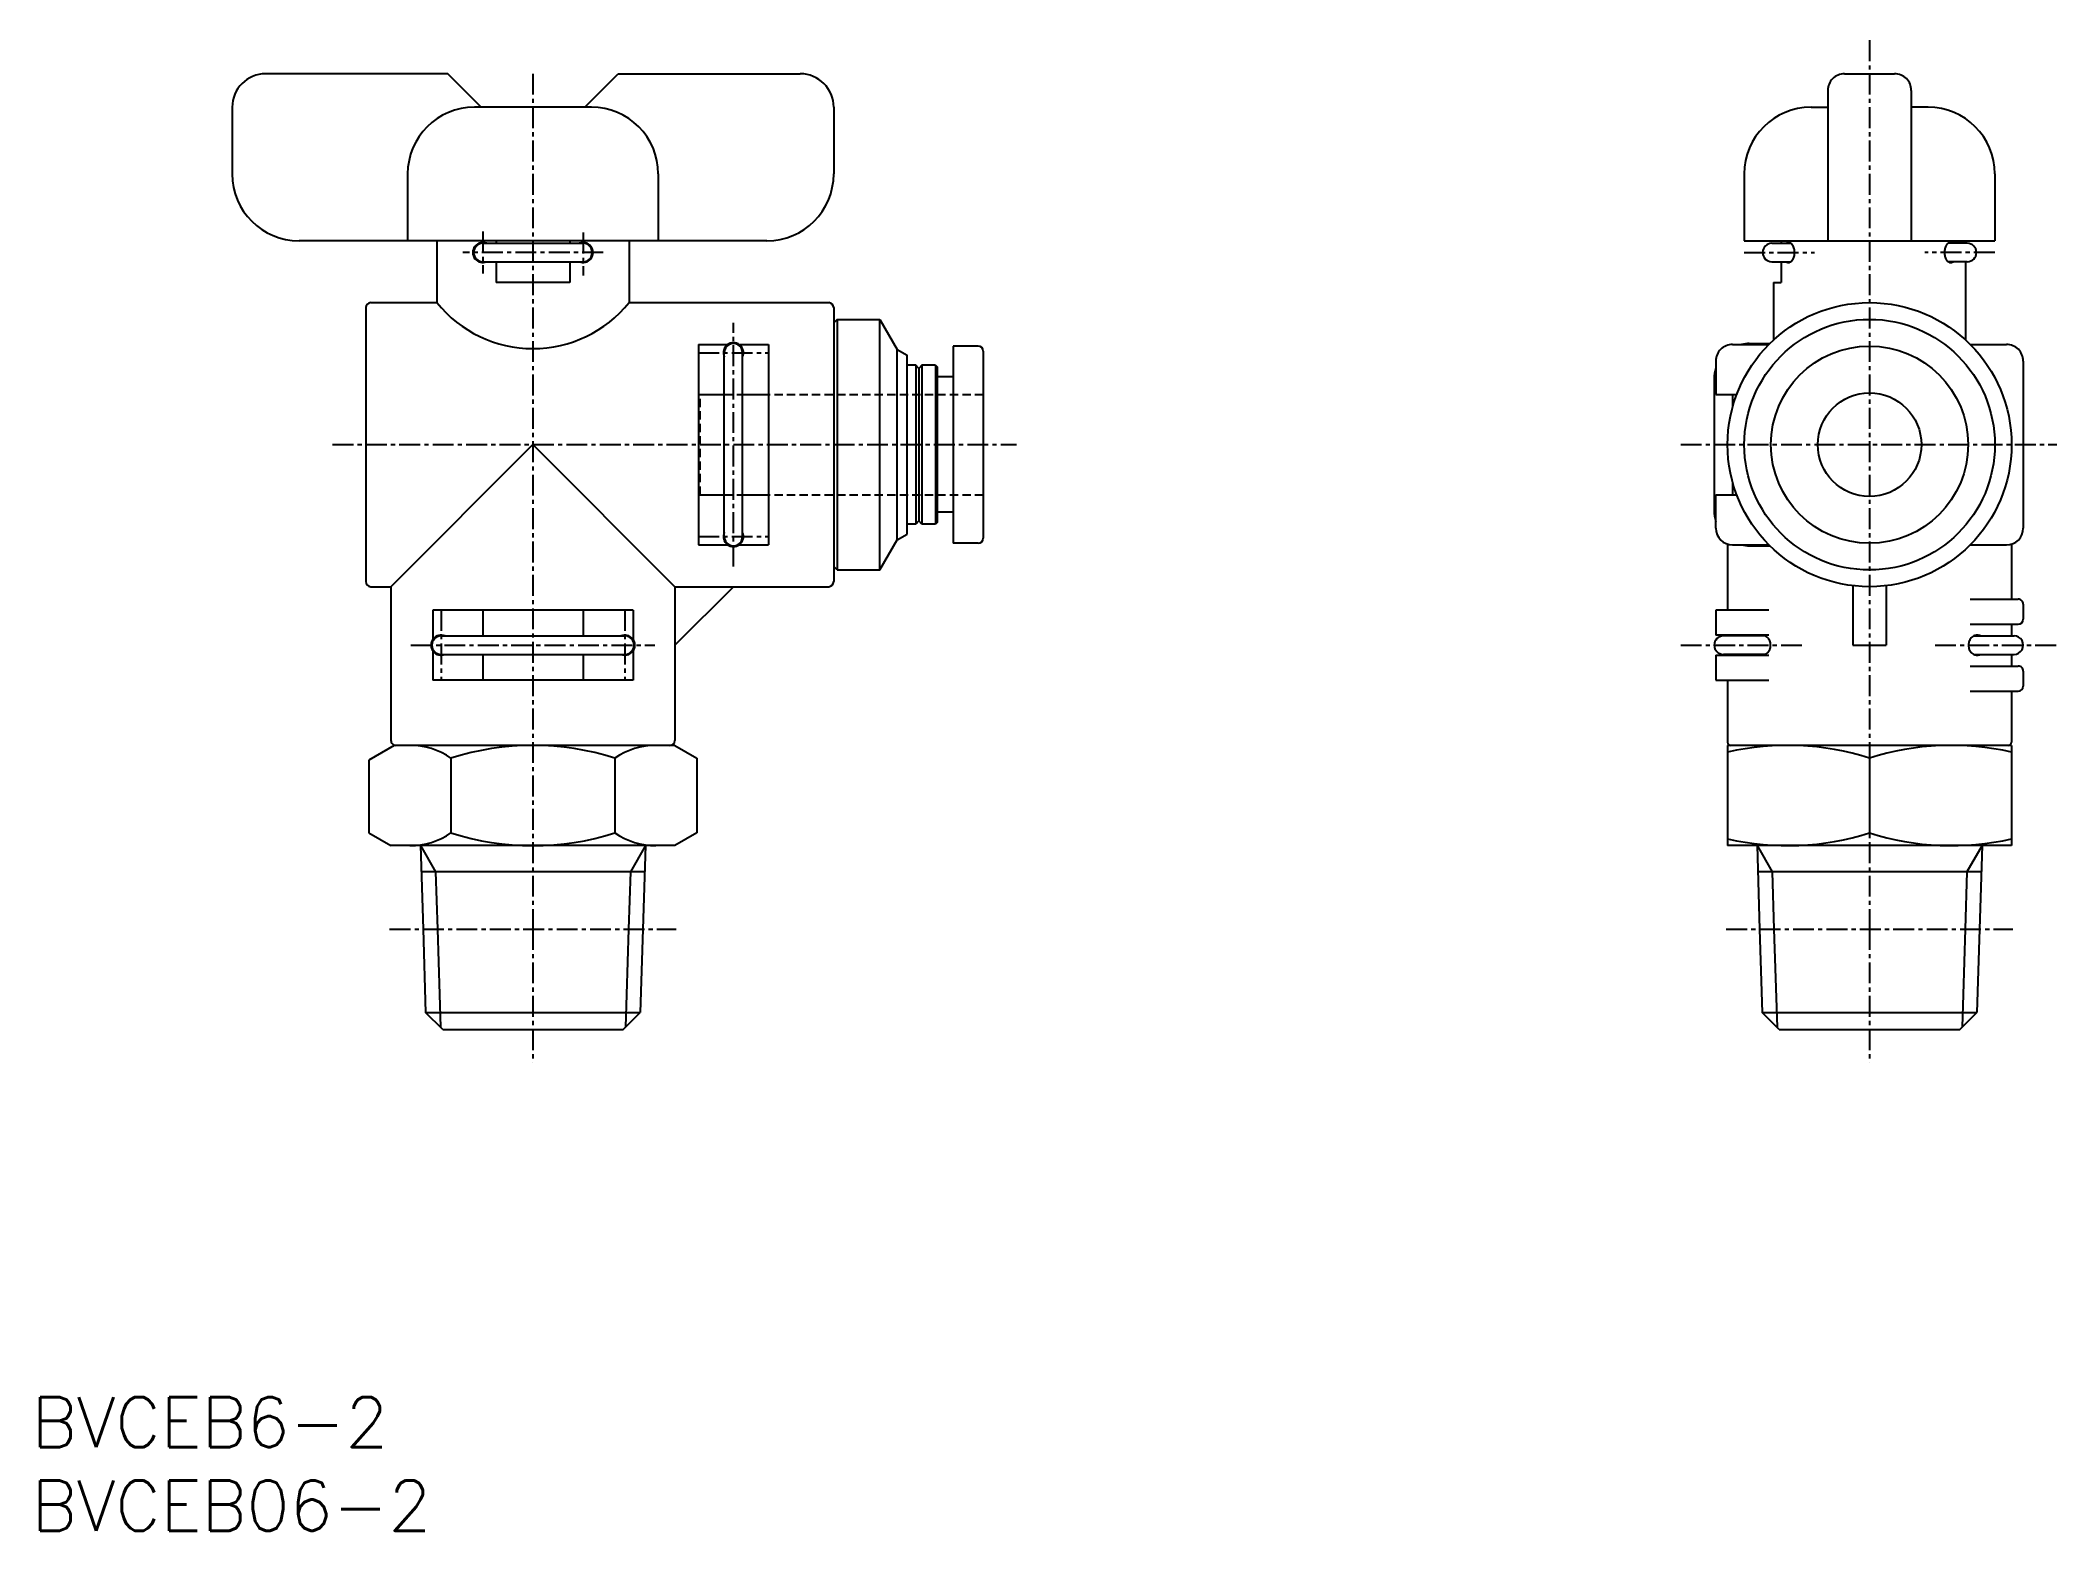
# Model space of a CAD drawing. Extents: x 1 to 121, y 0 to 89.
import ezdxf

# ---------------------------------------------------------------- set-up
doc = ezdxf.new("R2010")
doc.units = 0
doc.linetypes.add('CENTER', pattern=[2, 1.25, -0.25, 0.25, -0.25])
doc.linetypes.add('DASHED', pattern=[0.75, 0.5, -0.25])
doc.layers.get('0').update_dxf_attribs({"linetype": 'CONTINUOUS'})
doc.layers.add('CENTER', color=1, linetype='CENTER')
doc.styles.get("Standard").update_dxf_attribs({"font": 'txt.shx'})

# ---------------------------------------------------------------- blocks, each defined once
blk = doc.blocks.new('*U12')
at = {"color": 7, "linetype": 'CONTINUOUS'}
blk.add_text('BVCEB06-2', height=3, dxfattribs=at).set_placement((0, 0))
blk = doc.blocks.new('*U13')
at = {"color": 7, "linetype": 'CONTINUOUS'}
blk.add_text('BVCEB6-2', height=3, dxfattribs=at).set_placement((0, 5))

msp = doc.modelspace()

# ---------------------------------------------------------------- linework, layer by layer
at = {"color": 7, "linetype": 'CONTINUOUS'}
for p, q in [((24.899994, 87.200005), (14, 87.200005)), ((26.900005, 85.20002), (24.900002, 87.200025)), ((33.099995, 85.200013), (35.099998, 87.200015)), ((35.100006, 87.200005), (46, 87.200005)), ((108.5, 87.199995), (111.5, 87.199995)), ((107.500001, 86.199995), (107.500001, 77.199997)), ((112.5, 86.199995), (112.5, 77.199997)), ((12, 85.200005), (12, 81.200005)), ((12, 85.200005), (12, 81.200005)), ((33.5, 85.200005), (26.5, 85.200005)), ((47.999998, 85.200005), (47.999998, 81.200005)), ((48, 85.200005), (48, 81.200005)), ((106.500001, 85.199997), (107.500001, 85.199997)), ((113.5, 85.199997), (112.5, 85.199997)), ((22.5, 81.200005), (22.5, 77.200005)), ((37.5, 81.200005), (37.5, 77.200005)), ((102.500001, 81.199997), (102.500001, 77.199997)), ((117.5, 81.199997), (117.5, 77.199997)), ((44, 77.200005), (16, 77.200005)), ((24.25, 77.200005), (24.25, 73.500008)), ((27, 77.050011), (33, 77.050011)), ((27.800003, 77.200005), (27.800003, 77.050011)), ((32.199997, 77.200005), (32.199997, 77.050011)), ((35.75, 77.200005), (35.75, 73.500008)), ((102.500001, 77.199997), (117.5, 77.199997)), ((104.14998, 77.050004), (105.293794, 77.050004)), ((104.699998, 77.199997), (104.699998, 77.050004)), ((115.85002, 77.050004), (114.706206, 77.050004)), ((115.75, 77.199997), (115.75, 77.050004)), ((27, 75.950005), (33, 75.950005)), ((27.800003, 75.950005), (27.800003, 74.700005)), ((32.199997, 75.950005), (32.199997, 74.700005)), ((104.14998, 75.949997), (105.293794, 75.949997)), ((104.699998, 75.949997), (104.699998, 74.700005)), ((115.85002, 75.949997), (114.706206, 75.949997)), ((115.75, 75.949997), (115.75, 71.259987)), ((32.199997, 74.700005), (27.800003, 74.700005)), ((104.250001, 74.700005), (104.699998, 74.700005)), ((104.250001, 74.700005), (104.250001, 71.259987)), ((20, 73.200008), (20, 56.800008)), ((20.3, 73.500008), (24.25, 73.500008)), ((35.75, 73.500008), (47.699998, 73.500008)), ((47.999998, 73.200008), (47.999998, 56.800008)), ((48.200005, 72.5), (48.000004, 72.3)), ((48.199995, 72.500008), (48.199995, 57.500008)), ((48.199995, 72.500008), (50.758696, 72.500008)), ((50.758696, 72.500008), (51.800001, 70.696412)), ((50.758696, 57.500008), (50.758696, 72.500008)), ((39.900009, 71.000008), (39.900009, 59.000008)), ((39.900009, 71.000008), (41.668335, 71.000008)), ((41.450012, 59.500008), (41.450012, 70.503617)), ((42.331665, 71.000008), (44.100004, 71.000008)), ((42.550018, 59.500008), (42.550018, 70.500008)), ((44.100004, 71.000008), (44.100004, 59.000008)), ((51.799986, 70.696419), (52.400003, 70.349999)), ((51.800001, 59.303597), (51.800001, 70.696412)), ((52.399992, 59.65001), (52.399992, 70.350007)), ((55.149992, 70.90001), (55.149992, 59.100007)), ((56.649995, 70.90001), (55.149992, 70.90001)), ((56.949995, 70.60001), (56.949995, 59.400007)), ((100.799989, 70), (100.799989, 68)), ((101.800004, 71), (103.979203, 71)), ((102.800003, 71.050004), (104.029434, 71.050004)), ((116.020797, 71), (118.2, 71)), ((119.2, 70), (119.2, 60)), ((52.924986, 69.750008), (52.399992, 69.750008)), ((52.924986, 69.750008), (52.924986, 60.250008)), ((53.099989, 69.550004), (52.924994, 69.75)), ((53.27499, 69.750012), (53.099989, 69.550011)), ((53.099989, 69.550011), (53.099989, 60.450005)), ((54.099989, 69.750008), (53.274992, 69.750008)), ((53.274992, 69.750008), (53.274992, 60.250008)), ((54.099989, 69.750008), (54.099989, 60.250008)), ((54.099997, 69.750004), (54.200005, 69.649994)), ((54.199995, 69.65001), (54.199995, 60.350007)), ((55.149992, 69.050011), (54.199995, 69.050011)), ((100.699982, 68.949997), (100.699982, 61.050004)), ((39.900009, 68.000008), (41.450012, 68.000008)), ((42.550018, 68.000008), (44.100004, 68.000008)), ((100.799989, 68), (102.047013, 68)), ((101.799982, 68), (101.799982, 67.238236)), ((21.500007, 56.499999), (30.000011, 65.000002)), ((38.50001, 56.500004), (30.000011, 65.000002)), ((101.799982, 62.761765), (101.799982, 62)), ((39.900009, 62.000008), (41.450012, 62.000008)), ((42.550018, 62.000008), (44.100004, 62.000008)), ((100.799989, 60), (100.799989, 62)), ((100.799989, 62), (102.047013, 62)), ((53.099993, 60.450001), (52.924997, 60.250006)), ((53.274984, 60.250006), (53.099989, 60.450001)), ((54.199995, 60.350001), (54.099997, 60.250004)), ((55.149992, 60.950005), (54.199995, 60.950005)), ((50.758684, 57.499999), (51.799986, 59.303587)), ((51.799994, 59.303605), (52.399998, 59.650017)), ((52.924986, 60.250008), (52.399992, 60.250008)), ((54.099989, 60.250008), (53.274992, 60.250008)), ((39.900009, 59.000008), (41.668335, 59.000008)), ((42.331665, 59.000008), (44.100004, 59.000008)), ((56.649995, 59.100007), (55.149992, 59.100007)), ((101.500001, 59.046057), (101.500001, 55.100007)), ((101.799989, 59), (103.979188, 59)), ((102.800003, 58.949997), (104.029434, 58.949997)), ((116.020797, 59), (118.2, 59)), ((118.5, 59.046061), (118.5, 55.75)), ((48.199997, 57.500012), (48, 57.700007)), ((48.199995, 57.500008), (50.758696, 57.500008)), ((20.3, 56.500008), (21.5, 56.500008)), ((21.5, 56.500008), (21.5, 47.300011)), ((38.5, 56.500008), (47.699998, 56.500008)), ((38.5, 56.500008), (38.5, 47.300011)), ((42.000003, 56.500004), (38.500004, 53.000006)), ((109, 56.559029), (109, 53)), ((111, 56.559029), (111, 53)), ((116.020797, 55.75), (118.9, 55.75)), ((24, 55.100007), (24, 53.331666)), ((36, 55.100007), (24, 55.100007)), ((27, 55.100007), (27, 53.549996)), ((33, 55.100007), (33, 53.549996)), ((36, 55.100007), (36, 53.331666)), ((103.979188, 55.100007), (100.799989, 55.100007)), ((100.799989, 55.100007), (100.799989, 53.600007)), ((119.2, 55.450001), (119.2, 54.55)), ((24.5, 53.549996), (35.503616, 53.549996)), ((103.979188, 53.600007), (100.799989, 53.600007)), ((103.772523, 53.550004), (101.249986, 53.550004)), ((101.799989, 53.600007), (101.799989, 53.550004)), ((116.020797, 54.25), (118.9, 54.25)), ((116.226643, 53.55), (118.65, 53.55)), ((118.5, 54.25), (118.5, 53.55)), ((24, 52.668343), (24, 50.90001)), ((24.5, 52.449997), (35.5, 52.449997)), ((27, 52.449997), (27, 50.90001)), ((33, 52.449997), (33, 50.90001)), ((36, 52.668343), (36, 50.90001)), ((100.799989, 52.400002), (100.799989, 50.900002)), ((100.799989, 52.400002), (103.979188, 52.400002)), ((103.772538, 52.450005), (101.249986, 52.450005)), ((101.799989, 52.450005), (101.799989, 52.400002)), ((109, 53), (111, 53)), ((116.228248, 52.450001), (118.65, 52.450001)), ((118.5, 52.450001), (118.5, 51.75)), ((36, 50.90001), (24, 50.90001)), ((100.799989, 50.900002), (103.979188, 50.900002)), ((101.500001, 50.900002), (101.500001, 47.199997)), ((116.020797, 51.75), (118.9, 51.75)), ((119.2, 51.45), (119.2, 50.550001)), ((116.020797, 50.25), (118.9, 50.25)), ((118.5, 50.25), (118.5, 47.199997)), ((20.185043, 46.125336), (20.185043, 41.759186)), ((21.700006, 46.999995), (20.18505, 46.125334)), ((38.499996, 47), (21.700005, 47)), ((25.092522, 46.240815), (25.092522, 41.759186)), ((34.907475, 46.240815), (34.907475, 41.759186)), ((38.499993, 46.999995), (39.814948, 46.240805)), ((39.814953, 46.240815), (39.814953, 41.759186)), ((101.500001, 47), (101.500001, 41)), ((118.5, 47), (101.500001, 47)), ((110, 46.240815), (110, 41.759186)), ((118.5, 47), (118.5, 41)), ((20.185036, 41.759186), (21.5, 41)), ((39.814956, 41.75919), (38.500001, 41)), ((38.5, 41), (21.5, 41)), ((23.265561, 40.999999), (23.421498, 36.010003)), ((23.265562, 40.999998), (24.170545, 39.43252)), ((36.73443, 40.999995), (35.829447, 39.432517)), ((36.734437, 40.999994), (36.5785, 36.009999)), ((118.5, 41), (101.500001, 41)), ((103.265564, 40.999998), (103.421502, 36.010002)), ((103.265564, 40.999995), (104.170547, 39.432518)), ((116.734429, 41.000001), (115.829446, 39.432524)), ((116.734437, 41.000002), (116.578499, 36.010007)), ((36.685452, 39.432526), (23.314545, 39.432526)), ((24.170546, 39.432515), (24.2775, 36.009991)), ((35.829453, 39.432526), (35.722499, 36.010002)), ((116.685455, 39.432526), (103.314546, 39.432526)), ((104.170547, 39.432529), (104.277501, 36.010006)), ((115.829456, 39.432519), (115.722502, 36.009995)), ((23.421498, 36.010003), (23.577353, 31.022645)), ((24.2775, 36.009991), (24.460967, 30.139032)), ((35.722499, 36.010002), (35.539032, 30.139028)), ((36.5785, 36.009999), (36.422645, 31.022642)), ((103.421502, 36.010002), (103.577357, 31.022645)), ((104.277501, 36.010006), (104.460968, 30.139031)), ((115.722502, 36.009995), (115.539034, 30.139036)), ((116.578499, 36.010007), (116.422645, 31.02265)), ((24.599992, 30), (23.577351, 31.022641)), ((23.577354, 31.022645), (36.422646, 31.022645)), ((35.400001, 30), (36.422643, 31.022641)), ((103.577355, 31.022645), (116.422646, 31.022645)), ((104.600009, 29.999998), (103.577361, 31.022646)), ((115.400002, 29.999999), (116.422654, 31.02265)), ((24.599992, 30), (35.400001, 30)), ((104.599999, 30), (115.400002, 30))]:
    msp.add_line(p, q, dxfattribs=at)
at = {"color": 3, "linetype": 'DASHED'}
for p, q in [((40, 62.000008), (40, 68.000008)), ((41.450012, 68.000008), (56.949995, 68.000008)), ((41.450012, 62.000008), (56.949995, 62.000008))]:
    msp.add_line(p, q, dxfattribs=at)
at = {"color": 7, "linetype": 'CONTINUOUS'}
for points in [[(104.99737, 75.950031, 0.10884396), (105.103683, 75.903848, 0.1250796), (105.217869, 75.911508, 0.098051825), (105.317355, 75.968249, 0.06690166), (105.394051, 76.054604, 0.048140157), (105.449659, 76.156584, 0.03815595), (105.487394, 76.26735, 0.032641112), (105.509134, 76.381768, 0.030858417), (105.516404, 76.5, 0.030270783), (105.509403, 76.616041, 0.032555563), (105.487961, 76.730455, 0.037890507), (105.450678, 76.841044, 0.048224957), (105.395038, 76.94395, 0.067542213), (105.317581, 77.031561, 0.099665056), (105.216532, 77.088919, 0.1263262), (105.101279, 77.095697, 0.10715523), (104.996347, 77.049245)], [(115.00223, 77.050252, 0.1089883), (114.895838, 77.096241, 0.12503402), (114.78168, 77.088347, 0.097909508), (114.682277, 77.031441, 0.066800005), (114.605674, 76.944995, 0.048083311), (114.550147, 76.842967, 0.038129896), (114.512479, 76.732161, 0.032625558), (114.490804, 76.61773, 0.030722923), (114.483596, 76.5, 0.030270783), (114.490597, 76.38396, 0.032555563), (114.512039, 76.269546, 0.037890507), (114.549322, 76.158957, 0.048224957), (114.604962, 76.056051, 0.067542213), (114.682419, 75.96844, 0.099665056), (114.783468, 75.911082, 0.1263262), (114.898721, 75.904304, 0.10715523), (115.003653, 75.950756)], [(103.362583, 52.449947, 0.07449838), (103.491187, 52.406678, 0.077586017), (103.626718, 52.404012, 0.074323466), (103.755422, 52.441702, 0.068522638), (103.869338, 52.514836, 0.061252358), (103.96097, 52.614985, 0.055044451), (104.02716, 52.733548, 0.050892678), (104.067054, 52.863425, 0.049315809), (104.080522, 53, 0.048552818), (104.067461, 53.134524, 0.050807058), (104.028011, 53.264436, 0.054975798), (103.96222, 53.383262, 0.06119163), (103.870876, 53.483851, 0.068653865), (103.756843, 53.557642, 0.075160881), (103.626713, 53.59599, 0.077319396), (103.491643, 53.593403, 0.073793801), (103.364222, 53.550885)], [(116.636745, 53.550382, 0.074524354), (116.508074, 53.593447, 0.077576274), (116.372558, 53.595894, 0.074303161), (116.243903, 53.558001, 0.068485546), (116.130089, 53.484702, 0.061227789), (116.038568, 53.384411, 0.055016172), (115.972521, 53.265768, 0.050875945), (115.93277, 53.135845, 0.049043859), (115.919449, 53, 0.048552982), (115.932509, 52.865476, 0.050807242), (115.97196, 52.735565, 0.054976024), (116.037751, 52.616738, 0.061191915), (116.129096, 52.516148, 0.068654205), (116.24313, 52.442358, 0.07516122), (116.37326, 52.404011, 0.077319096), (116.50833, 52.406599, 0.073790881), (116.635752, 52.449117)]]:
    msp.add_lwpolyline(points, format="xyb", dxfattribs=at)
for radius in [8.5, 7.5, 5.9, 3.1]:
    msp.add_circle((110, 65), radius, dxfattribs=at)
for centre, radius, start, end in [((14, 85.200005), 2, 90, 180), ((46, 85.200005), 2, 0, 90), ((108.5, 86.199995), 1, 90.000003, 180.00001), ((111.5, 86.199995), 1, 0, 90.000003), ((26.5, 81.200005), 4, 89.999982, 179.99996), ((33.5, 81.200005), 4, 0, 89.999982), ((106.500001, 81.199997), 4, 89.999975, 179.99995), ((113.5, 81.199997), 4, 0, 89.999975), ((16, 81.200005), 4, 180, 270), ((44, 81.200005), 4, 270, 360), ((27, 76.500008), 0.6, 66.444258, 293.55648), ((27, 76.500008), 0.55, 90.000003, 270), ((33, 76.500008), 0.6, 246.44353, 113.55574), ((33, 76.500008), 0.55, 270, 90.000003), ((104.14998, 76.5), 0.55, 90.000003, 270), ((115.85002, 76.5), 0.55, 270, 89.999996), ((20.3, 73.200008), 0.3, 90, 180), ((30, 78.136368), 7.386363, 218.88007, 321.11996), ((47.699998, 73.200008), 0.3, 0, 90), ((42, 70.500008), 0.6, 336.44636, 203.55647), ((42, 70.500008), 0.55, 0, 180.00001), ((56.649995, 70.60001), 0.3, 0, 90), ((101.799989, 70), 1, 90.000003, 180.00001), ((102.800003, 68.949997), 2.1, 90.000003, 102.52791), ((118.2, 70), 1, 0, 90.000003), ((102.800003, 68.949997), 2.1, 162.2483, 180.00001), ((102.800003, 61.050004), 2.1, 179.99999, 197.75169), ((42, 59.500008), 0.6, 156.44353, 23.556458), ((42.000015, 59.500008), 0.55, 179.99999, 0.00001002), ((56.649995, 59.400007), 0.3, 270, 0), ((101.799989, 60), 1, 180.00002, 270), ((118.2, 60), 1, 270, 0), ((102.800003, 61.050004), 2.1, 257.47209, 270), ((20.3, 56.800008), 0.3, 180, 270), ((47.699998, 56.800008), 0.3, 270, 0), ((118.9, 55.450001), 0.3, 0, 90.000003), ((118.9, 54.55), 0.3, 270, 0), ((24.5, 53.000008), 0.6, 66.443534, 293.55648), ((24.5, 52.999993), 0.55, 90.000003, 270), ((35.5, 53.000008), 0.6, 246.44636, 113.55646), ((35.5, 53.000008), 0.55, 270, 90.000003), ((101.249986, 53), 0.55, 90.000003, 270), ((118.65, 53), 0.55, 270, 90.000003), ((118.9, 51.45), 0.3, 0, 90.000003), ((118.9, 50.550001), 0.3, 270, 0), ((21.800003, 47.300011), 0.3, 179.99999, 270), ((38.199997, 47.300011), 0.3, 270, 0), ((101.699998, 47.199997), 0.2, 179.99998, 270), ((118.300003, 47.199997), 0.2, 269.99996, 0), ((22.638783, 42.655106), 4.344899, 55.615754, 90.000003), ((30, 30.759186), 16.24081, 72.412047, 107.58794), ((37.361214, 42.655106), 4.344899, 89.999996, 124.38425), ((105.092523, 30.759186), 16.24081, 72.412047, 102.77972), ((114.907478, 30.759186), 16.24081, 77.220268, 107.58794), ((22.638783, 45.344895), 4.344899, 270, 304.38425), ((30, 57.240815), 16.24081, 252.41205, 287.58795), ((37.361214, 45.344895), 4.344899, 235.61575, 270), ((105.092523, 57.240815), 16.24081, 257.22028, 287.58795), ((114.907478, 57.240815), 16.24081, 252.41205, 282.77973)]:
    msp.add_arc(centre, radius, start, end, dxfattribs=at)
at = {"layer": 'CENTER', "color": 1, "linetype": 'CENTER'}
for p, q in [((110, 89.199995), (110, 36.009995)), ((30, 87.200005), (30, 36.009995)), ((27, 77.748078), (27, 75.247277)), ((33, 77.689469), (33, 75.130051)), ((34.199997, 76.500008), (25.800003, 76.500008)), ((102.500001, 76.5), (106.699998, 76.5)), ((117.499999, 76.5), (113.300002, 76.5)), ((42.000015, 57.700005), (42.000015, 72.299996)), ((39.900009, 70.500008), (44.100004, 70.500008)), ((18, 65.000008), (58.949995, 65.000008)), ((98.699982, 65), (121.2, 65)), ((39.900009, 59.500008), (44.100004, 59.500008)), ((24.5, 55.100007), (24.5, 50.90001)), ((35.5, 55.100007), (35.5, 50.90001)), ((22.699997, 52.999993), (37.300003, 52.999993)), ((98.699982, 53), (105.979188, 53)), ((113.919449, 53), (121.2, 53)), ((21.420523, 36.009995), (38.579476, 36.009995)), ((30, 36.009995), (30, 28)), ((101.420526, 36.009995), (118.579475, 36.009995)), ((110, 36.009995), (110, 28))]:
    msp.add_line(p, q, dxfattribs=at)

# ---------------------------------------------------------------- block references
at = {"color": 7, "linetype": 'CONTINUOUS'}
for name in ['*U13', '*U12']:
    msp.add_blockref(name, (0, 0), dxfattribs=at)

doc.saveas('drawing.dxf')
